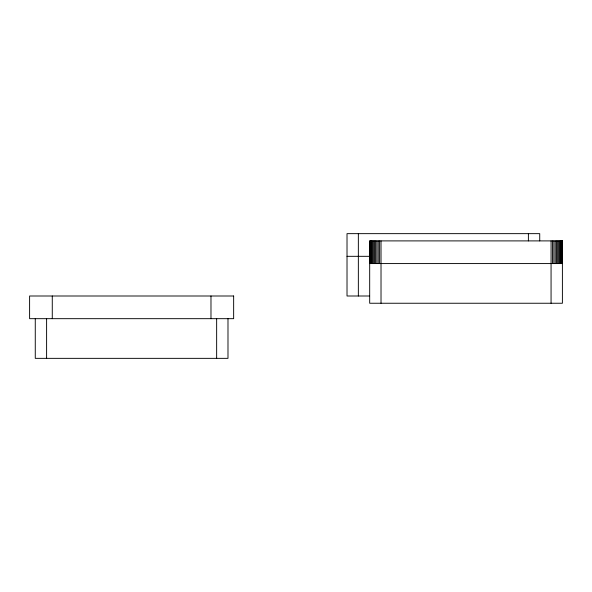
<?xml version="1.0" encoding="UTF-8"?>
<svg xmlns="http://www.w3.org/2000/svg" width="592" height="592" viewBox="0 0 592 592"><rect width="100%" height="100%" fill="white"/><g stroke="black" fill="none" stroke-linecap="round" stroke-linejoin="round"><path stroke-width="0.89" d="M347.016 256.321L369.438 256.321M369.682 263.573L562.4 263.573M369.438 296L347.016 296L347.016 233.648L539.726 233.648L539.726 240.907M562.163 240.9L562.163 263.573M561.771 240.9L561.771 263.573M561.223 240.9L561.223 263.573M560.528 240.9L560.528 263.573M559.699 240.9L559.699 263.573M558.737 240.9L558.737 263.573M557.657 240.9L557.657 263.573M556.48 240.9L556.48 263.573M555.215 240.9L555.215 263.573M553.875 240.9L553.875 263.573M552.491 240.9L552.491 263.573M551.063 240.9L551.063 303.245M528.39 233.648L528.39 240.907M381.019 240.9L381.019 303.245M379.598 240.9L379.598 263.573M378.207 240.9L378.207 263.573M376.875 240.9L376.875 263.573M375.602 240.9L375.602 263.573M374.425 240.9L374.425 263.573M373.352 240.9L373.352 263.573M372.39 240.9L372.39 263.573M371.554 240.9L371.554 263.573M370.858 240.9L370.858 263.573M370.311 240.9L370.311 263.573M369.919 240.9L369.919 263.573M358.352 233.648L358.352 296M227.987 318.674L227.987 358.352L35.268 358.352L35.268 318.674M216.65 318.674L216.65 358.352M210.981 296L210.981 318.674M52.274 296L52.274 318.674M46.605 318.674L46.605 358.352M562.4 240.9L369.682 240.9L369.682 303.245L562.4 303.245L562.4 240.9M233.648 296L29.6 296L29.6 318.674L233.648 318.674L233.648 296"/></g></svg>
